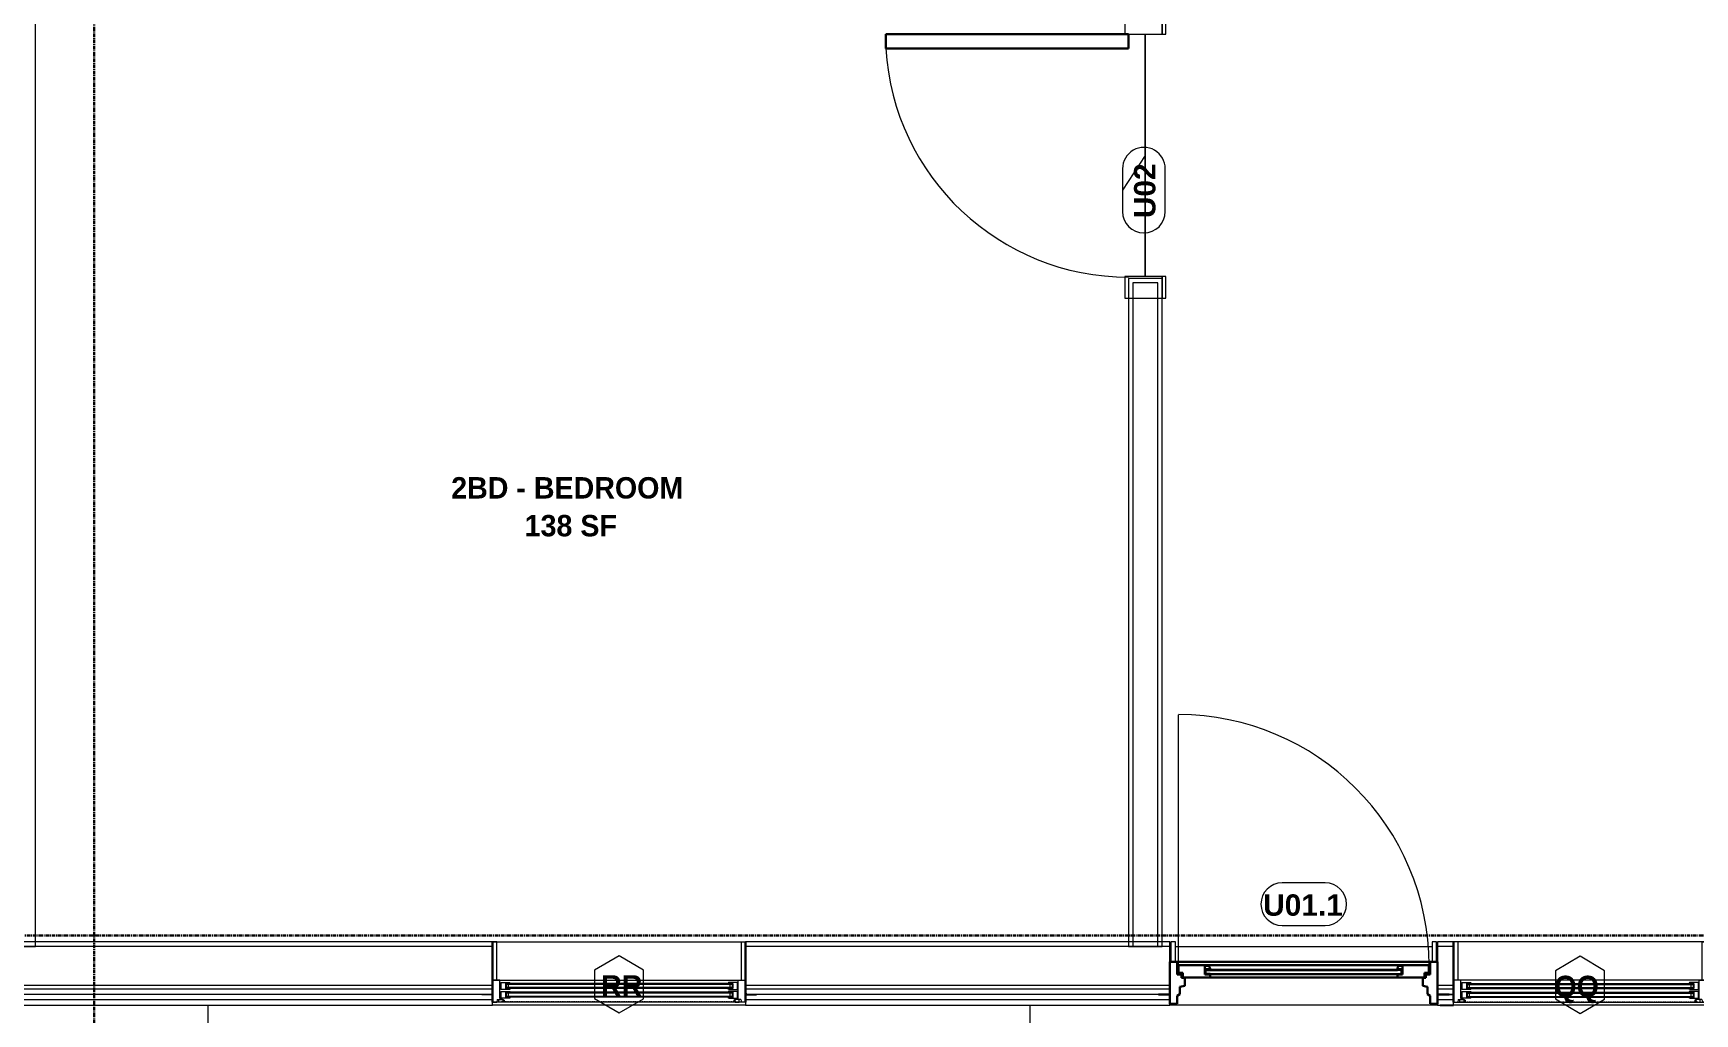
# Model space of a CAD drawing. Header units: inches. Extents: x -4058 to -1781, y 9814 to 12264.
# Drawn here: x -2508.9 to -2275.9, y 11274.8 to 11412.3 of the extents above; entities that cross this region are included whole.
import ezdxf

# ---------------------------------------------------------------- set-up
doc = ezdxf.new("R2010")
doc.units = ezdxf.units.IN
doc.header["$MEASUREMENT"] = 0
doc.linetypes.add('Dash', pattern=[0.25, 0.125, -0.125])
doc.linetypes.add('Grid Line 1_2_', pattern=[0.875, 0.5, -0.125, 0.125, -0.125])
for name, color, linetype, lineweight in [('0-1', 7, 'Continuous', 5), ('0-2', 7, 'Continuous', 9), ('A-AREA-IDEN', 2, 'Continuous', 9), ('A-DETL-GENF-HDLN-1', 7, 'Dash', 9), ('A-DETL-GENF-HDLN-2', 1, 'Continuous', 18), ('A-DOOR-1', 7, 'Continuous', 9), ('A-DOOR-2', 10, 'Continuous', 30), ('A-DOOR-3', 31, 'Continuous', 9), ('A-DOOR-4', 31, 'Continuous', 30), ('A-DOOR-FRAM-1', 7, 'Continuous', 9), ('A-DOOR-FRAM-2', 10, 'Continuous', 30), ('A-DOOR-GLAZ-1', 7, 'Continuous', 9), ('A-DOOR-IDEN', 31, 'Continuous', 9), ('A-FLOR-1', 7, 'Continuous', 9), ('A-FLOR-2', 192, 'Continuous', 9), ('A-GLAZ', 151, 'Continuous', 18), ('A-GLAZ-1', 10, 'Continuous', 30), ('A-GLAZ-2', 7, 'Continuous', 9), ('A-GLAZ-IDEN', 152, 'Continuous', 9), ('A-WALL', 113, 'Continuous', 18), ('A-WALL-1', 7, 'Continuous', 9), ('A-WALL-2', 250, 'Continuous', 18), ('A-WALL-3', 113, 'Continuous', 9), ('I-WALL-1', 7, 'Continuous', 9), ('S-GRID-1', 1, 'Grid Line 1_2_', 30)]:
    doc.layers.add(name, color=color, linetype=linetype, lineweight=lineweight)
doc.styles.add('Arial_B', font='arialbd.ttf', dxfattribs={"height": 3})
doc.styles.add('Century Gothic_B_1', font='GOTHICB.TTF', dxfattribs={"height": 3})

# ---------------------------------------------------------------- blocks, each defined once
blk = doc.blocks.new('Bayer Built Door - VISTAGRANDE FLUSH _LH_ - 37-1_2__ x 81-3_4__ - 1ST FLOOR-3294966-UNIT PLANS - 1ST FLOOR')
at = {"layer": 'A-DOOR-1'}
blk.add_line((17.56, -1.16), (17.56, -36.28), dxfattribs=at)
blk.add_arc((17.56, -1.16), 35.13, 180, 270, dxfattribs=at)
at = {"layer": 'A-DOOR-2'}
for p, q in [((-16.95, 0.56), (-16.95, -0.08)), ((-16.95, 0.56), (-13.13, 0.56)), ((-13.87, 0.16), (-13.13, 0.16)), ((-13.87, -1.16), (-13.87, 0.16)), ((-13.13, 0.25), (-13.16, 0.56)), ((13.12, 0.56), (-13.13, 0.56)), ((-13.13, 0.16), (-13.13, 0.25)), ((13.12, 0.25), (13.16, 0.56)), ((13.12, 0.16), (13.12, 0.25)), ((13.87, 0.16), (13.12, 0.16)), ((16.95, 0.56), (13.12, 0.56)), ((13.87, -1.16), (13.87, 0.16)), ((16.95, 0.56), (16.95, -0.08)), ((-16.95, -0.08), (-17.56, -0.09)), ((-17.56, -0.09), (-17.56, -1.16)), ((-17.56, -1.16), (-13.13, -1.16)), ((-13.13, -0.59), (-13.87, -0.59)), ((-13.87, -1.09), (-13.36, -1.09)), ((-13.87, -1.16), (-13.87, -1.09)), ((-13.36, -1.09), (-13.16, -0.84)), ((-13.16, -0.84), (-13.13, -0.66)), ((13.12, -1.16), (-13.13, -1.16)), ((-13.13, -0.66), (-13.13, -0.59)), ((13.12, -0.59), (13.87, -0.59)), ((13.12, -0.66), (13.12, -0.59)), ((13.16, -0.84), (13.12, -0.66)), ((17.56, -1.16), (13.12, -1.16)), ((13.36, -1.09), (13.16, -0.84)), ((13.87, -1.09), (13.36, -1.09)), ((13.87, -1.16), (13.87, -1.09)), ((16.95, -0.08), (17.56, -0.09)), ((17.56, -0.09), (17.56, -1.16))]:
    blk.add_line(p, q, dxfattribs=at)
at = {"layer": 'A-DOOR-FRAM-1'}
for p, q in [((-18, -1.63), (-18.63, -1.63)), ((-18.63, -1.63), (-18.63, -4.44)), ((-18, -4.44), (-18, -1.63)), ((18.62, -1.63), (18, -1.63)), ((18, -1.63), (18, -4.44)), ((18.62, -4.44), (18.62, -1.63)), ((-18.63, -4.44), (-18, -4.44)), ((18, -4.44), (18.62, -4.44))]:
    blk.add_line(p, q, dxfattribs=at)
at = {"layer": 'A-DOOR-FRAM-2'}
for p, q in [((-20.38, 2.94), (-18.75, 2.94)), ((-18.75, 4.25), (-18.75, -1.63)), ((-18.75, 4.25), (-17.72, 4.25)), ((-17.72, 3.13), (-17.72, 4.25)), ((-17.38, 2.89), (-17.72, 3.13)), ((-17.38, 1.89), (-17.38, 2.89)), ((17.38, 2.89), (17.72, 3.13)), ((17.38, 1.89), (17.38, 2.89)), ((17.72, 3.13), (17.72, 4.25)), ((18.75, 4.25), (17.72, 4.25)), ((18.75, 4.25), (18.75, -1.63)), ((20.37, 2.94), (18.75, 2.94)), ((-17.72, 0.16), (-17.14, 0.16)), ((-17.72, -1.63), (-17.72, 0.16)), ((-16.69, 1.73), (-17.38, 1.89)), ((-17.14, 0.16), (-17.14, 0.59)), ((-17.14, 0.59), (-16.69, 0.59)), ((-16.69, 0.59), (-16.69, 1.73)), ((16.69, 1.73), (17.38, 1.89)), ((16.69, 0.59), (16.69, 1.73)), ((17.14, 0.59), (16.69, 0.59)), ((17.14, 0.16), (17.14, 0.59)), ((17.72, 0.16), (17.14, 0.16)), ((17.72, -1.63), (17.72, 0.16)), ((-18.75, -1.63), (-18.63, -1.63)), ((-18.37, -1.63), (-18.75, -1.63)), ((-18.75, -1.63), (-17.72, -1.63)), ((-18, -1.63), (18, -1.63)), ((18.75, -1.63), (17.72, -1.63)), ((18.62, -1.63), (18.75, -1.63))]:
    blk.add_line(p, q, dxfattribs=at)
at = {"layer": 'A-DOOR-GLAZ-1'}
for p, q in [((13.12, 0.16), (-13.13, 0.16)), ((-13.13, 0), (-13.87, 0)), ((-13.87, -0.44), (-13.13, -0.44)), ((-13.66, 0), (-13.66, -0.44)), ((13.12, 0), (-13.13, 0)), ((13.12, -0.44), (-13.13, -0.44)), ((13.12, -0.59), (-13.13, -0.59)), ((13.12, 0), (13.87, 0)), ((13.87, -0.44), (13.12, -0.44)), ((13.66, 0), (13.66, -0.44))]:
    blk.add_line(p, q, dxfattribs=at)
blk = doc.blocks.new('Window-Double_Hung-Marvin-Essential - 1-WIDE _TEMP ALL_ ESDH3066-3454274-UNIT PLANS - 1ST FLOOR')
at = {"layer": 'A-DETL-GENF-HDLN-1'}
blk.add_line((16.1, 3.97), (-16.5, 3.97), dxfattribs=at)
at = {"layer": 'A-DETL-GENF-HDLN-2'}
for p, q in [((-19.25, 2.98), (-19.25, 2.94)), ((-17.75, 2.98), (-19.25, 2.98)), ((-19.25, 2.94), (-17.9, 2.94)), ((-17.9, 2.94), (-17.9, 2.83)), ((-17.9, 2.83), (-17.75, 2.83)), ((-17.75, 4.03), (-17.16, 4.03)), ((-17.75, 4.03), (-17.75, 0.94)), ((-17.08, 3.62), (-17.16, 4.03)), ((-17.08, 3.62), (-16.19, 3.62)), ((-16.85, 4), (-16.85, 3.62)), ((-16.3, 4), (-16.85, 4)), ((-16.38, 3.52), (-16.72, 3.52)), ((-16.72, 3.52), (-16.72, 0.94)), ((-15.34, 3.44), (-16.56, 3.44)), ((-16.56, 2.5), (-16.56, 3.44)), ((-16.56, 2.5), (-15.34, 2.5)), ((-16.38, 3.62), (-16.38, 3.52)), ((-16.3, 3.76), (-16.3, 4)), ((-16.18, 3.76), (-16.3, 3.76)), ((-16.19, 3.72), (-16.1, 3.72)), ((-16.19, 3.62), (-16.19, 3.72)), ((-16.18, 3.97), (-16.1, 3.97)), ((-16.18, 3.97), (-16.18, 3.76)), ((-16.1, 3.72), (-16.1, 3.97)), ((-15.94, 2.62), (-15.94, 3.34)), ((-15.94, 3.34), (-15.28, 3.34)), ((-15.28, 2.62), (-15.94, 2.62)), ((-15.84, 2.63), (-15.84, 3.32)), ((-15.54, 2.76), (-15.54, 3.2)), ((-15.34, 3.44), (-15.28, 3.38)), ((-15.34, 2.5), (-15.28, 2.56)), ((-15.28, 3.34), (-15.28, 3.38)), ((-15.28, 2.56), (-15.28, 2.62)), ((15.34, 3.44), (15.28, 3.38)), ((15.28, 3.34), (15.28, 3.38)), ((15.94, 3.34), (15.28, 3.34)), ((15.28, 2.56), (15.28, 2.62)), ((15.28, 2.62), (15.94, 2.62)), ((15.34, 2.5), (15.28, 2.56)), ((15.34, 3.44), (16.56, 3.44)), ((16.56, 2.5), (15.34, 2.5)), ((15.54, 2.76), (15.54, 3.2)), ((15.84, 2.63), (15.84, 3.32)), ((15.94, 2.62), (15.94, 3.34)), ((16.18, 3.97), (16.1, 3.97)), ((16.1, 3.72), (16.1, 3.97)), ((16.19, 3.72), (16.1, 3.72)), ((16.18, 3.97), (16.18, 3.76)), ((16.18, 3.76), (16.3, 3.76)), ((16.19, 3.62), (16.19, 3.72)), ((17.08, 3.62), (16.19, 3.62)), ((16.3, 3.76), (16.3, 4)), ((16.3, 4), (16.85, 4)), ((16.38, 3.62), (16.38, 3.52)), ((16.38, 3.52), (16.72, 3.52)), ((16.56, 2.5), (16.56, 3.44)), ((16.72, 3.52), (16.72, 0.94)), ((16.85, 4), (16.85, 3.62)), ((17.08, 3.62), (17.16, 4.03)), ((17.75, 4.03), (17.16, 4.03)), ((17.75, 4.03), (17.75, 0.94)), ((17.75, 2.98), (19.25, 2.98)), ((17.9, 2.83), (17.75, 2.83)), ((17.9, 2.94), (17.9, 2.83)), ((19.25, 2.94), (17.9, 2.94)), ((19.25, 2.98), (19.25, 2.94)), ((-16.72, 0.94), (-17.75, 0.94)), ((-17.13, 0.91), (-17.13, -4.44)), ((-15.34, 2.22), (-16.56, 2.22)), ((-16.56, 1.28), (-16.56, 2.22)), ((-16.56, 1.28), (-15.34, 1.28)), ((-15.94, 1.4), (-15.94, 2.12)), ((-15.94, 2.12), (-15.28, 2.12)), ((-15.28, 1.4), (-15.94, 1.4)), ((-15.84, 1.41), (-15.84, 2.1)), ((-15.54, 1.54), (-15.54, 1.98)), ((-15.34, 2.22), (-15.28, 2.16)), ((-15.34, 1.28), (-15.28, 1.34)), ((-15.28, 2.12), (-15.28, 2.16)), ((-15.28, 1.34), (-15.28, 1.4)), ((15.34, 2.22), (15.28, 2.16)), ((15.28, 2.12), (15.28, 2.16)), ((15.94, 2.12), (15.28, 2.12)), ((15.28, 1.34), (15.28, 1.4)), ((15.28, 1.4), (15.94, 1.4)), ((15.34, 1.28), (15.28, 1.34)), ((15.34, 2.22), (16.56, 2.22)), ((16.56, 1.28), (15.34, 1.28)), ((15.54, 1.54), (15.54, 1.98)), ((15.84, 1.41), (15.84, 2.1)), ((15.94, 1.4), (15.94, 2.12)), ((16.56, 1.28), (16.56, 2.22)), ((16.72, 0.94), (17.75, 0.94)), ((17.12, -4.44), (17.12, 0.91)), ((-17.13, -4.44), (-17.75, -4.44)), ((17.12, -4.44), (17.75, -4.44))]:
    blk.add_line(p, q, dxfattribs=at)
at = {"layer": 'A-GLAZ'}
for p, q in [((15.84, 3.32), (-15.84, 3.32)), ((15.84, 3.2), (-15.84, 3.2)), ((15.84, 2.76), (-15.84, 2.76)), ((15.84, 2.63), (-15.84, 2.63)), ((15.84, 2.1), (-15.84, 2.1)), ((15.84, 1.98), (-15.84, 1.98)), ((15.84, 1.54), (-15.84, 1.54)), ((15.84, 1.41), (-15.84, 1.41))]:
    blk.add_line(p, q, dxfattribs=at)
at = {"layer": 'A-GLAZ-1'}
for p, q in [((-17.75, 4.03), (-17.75, 0.94)), ((17.75, 0.94), (17.75, 4.03)), ((-17.75, 0.91), (-17.75, -4.44)), ((17.75, -4.44), (17.75, 0.91))]:
    blk.add_line(p, q, dxfattribs=at)
at = {"layer": 'A-GLAZ-2'}
for p, q in [((17.75, 4.03), (-17.75, 4.03)), ((19.62, 4.5), (17.75, 4.5)), ((17.75, 4.5), (17.75, 4.44)), ((17.75, 4.44), (19.62, 4.44)), ((19.62, 4.44), (19.62, 4.5)), ((-17.75, 0.94), (17.75, 0.94)), ((-17.75, -4.44), (17.75, -4.44))]:
    blk.add_line(p, q, dxfattribs=at)
blk = doc.blocks.new('Window-Double_Hung-Marvin-Essential - 1-WIDE _TEMP LOWER_ ESDH3066-3454273-UNIT PLANS - 1ST FLOOR')
at = {"layer": 'A-DETL-GENF-HDLN-1'}
blk.add_line((16.1, -3.97), (-16.5, -3.97), dxfattribs=at)
at = {"layer": 'A-DETL-GENF-HDLN-2'}
for p, q in [((-17.13, 4.44), (-17.75, 4.44)), ((-17.13, -0.91), (-17.13, 4.44)), ((17.12, 4.44), (17.75, 4.44)), ((17.12, 4.44), (17.12, -0.91)), ((-16.72, -0.94), (-17.75, -0.94)), ((-17.75, -4.03), (-17.75, -0.94)), ((-16.72, -3.52), (-16.72, -0.94)), ((-16.56, -1.28), (-15.34, -1.28)), ((-16.56, -1.28), (-16.56, -2.22)), ((-15.34, -2.22), (-16.56, -2.22)), ((-15.28, -1.4), (-15.94, -1.4)), ((-15.94, -1.4), (-15.94, -2.12)), ((-15.94, -2.12), (-15.28, -2.12)), ((-15.84, -1.41), (-15.84, -2.1)), ((-15.54, -1.54), (-15.54, -1.98)), ((-15.34, -1.28), (-15.28, -1.34)), ((-15.34, -2.22), (-15.28, -2.16)), ((-15.28, -1.34), (-15.28, -1.4)), ((-15.28, -2.12), (-15.28, -2.16)), ((15.34, -1.28), (15.28, -1.34)), ((15.28, -1.34), (15.28, -1.4)), ((15.28, -1.4), (15.94, -1.4)), ((15.28, -2.12), (15.28, -2.16)), ((15.94, -2.12), (15.28, -2.12)), ((15.34, -2.22), (15.28, -2.16)), ((16.56, -1.28), (15.34, -1.28)), ((15.34, -2.22), (16.56, -2.22)), ((15.54, -1.54), (15.54, -1.98)), ((15.84, -1.41), (15.84, -2.1)), ((15.94, -1.4), (15.94, -2.12)), ((16.56, -1.28), (16.56, -2.22)), ((16.72, -3.52), (16.72, -0.94)), ((16.72, -0.94), (17.75, -0.94)), ((17.75, -4.03), (17.75, -0.94)), ((-19.25, -2.98), (-19.25, -2.94)), ((-19.25, -2.94), (-17.9, -2.94)), ((-17.75, -2.98), (-19.25, -2.98)), ((-17.9, -2.94), (-17.9, -2.83)), ((-17.9, -2.83), (-17.75, -2.83)), ((-17.75, -4.03), (-17.16, -4.03)), ((-17.08, -3.62), (-17.16, -4.03)), ((-17.08, -3.62), (-16.19, -3.62)), ((-16.85, -4), (-16.85, -3.62)), ((-16.3, -4), (-16.85, -4)), ((-16.38, -3.52), (-16.72, -3.52)), ((-16.56, -2.5), (-15.34, -2.5)), ((-16.56, -2.5), (-16.56, -3.44)), ((-15.34, -3.44), (-16.56, -3.44)), ((-16.38, -3.62), (-16.38, -3.52)), ((-16.18, -3.76), (-16.3, -3.76)), ((-16.3, -3.76), (-16.3, -4)), ((-16.19, -3.62), (-16.19, -3.72)), ((-16.19, -3.72), (-16.1, -3.72)), ((-16.18, -3.97), (-16.18, -3.76)), ((-16.18, -3.97), (-16.1, -3.97)), ((-16.1, -3.72), (-16.1, -3.97)), ((-15.28, -2.62), (-15.94, -2.62)), ((-15.94, -2.62), (-15.94, -3.34)), ((-15.94, -3.34), (-15.28, -3.34)), ((-15.84, -2.63), (-15.84, -3.32)), ((-15.54, -2.76), (-15.54, -3.2)), ((-15.34, -2.5), (-15.28, -2.56)), ((-15.34, -3.44), (-15.28, -3.38)), ((-15.28, -2.56), (-15.28, -2.62)), ((-15.28, -3.34), (-15.28, -3.38)), ((15.34, -2.5), (15.28, -2.56)), ((15.28, -2.56), (15.28, -2.62)), ((15.28, -2.62), (15.94, -2.62)), ((15.28, -3.34), (15.28, -3.38)), ((15.94, -3.34), (15.28, -3.34)), ((15.34, -3.44), (15.28, -3.38)), ((16.56, -2.5), (15.34, -2.5)), ((15.34, -3.44), (16.56, -3.44)), ((15.54, -2.76), (15.54, -3.2)), ((15.84, -2.63), (15.84, -3.32)), ((15.94, -2.62), (15.94, -3.34)), ((16.19, -3.72), (16.1, -3.72)), ((16.1, -3.72), (16.1, -3.97)), ((16.18, -3.97), (16.1, -3.97)), ((16.18, -3.97), (16.18, -3.76)), ((16.18, -3.76), (16.3, -3.76)), ((17.08, -3.62), (16.19, -3.62)), ((16.19, -3.62), (16.19, -3.72)), ((16.3, -3.76), (16.3, -4)), ((16.3, -4), (16.85, -4)), ((16.38, -3.62), (16.38, -3.52)), ((16.38, -3.52), (16.72, -3.52)), ((16.56, -2.5), (16.56, -3.44)), ((16.85, -4), (16.85, -3.62)), ((17.08, -3.62), (17.16, -4.03)), ((17.75, -4.03), (17.16, -4.03)), ((17.9, -2.83), (17.75, -2.83)), ((17.75, -2.98), (19.25, -2.98)), ((17.9, -2.94), (17.9, -2.83)), ((19.25, -2.94), (17.9, -2.94)), ((19.25, -2.98), (19.25, -2.94))]:
    blk.add_line(p, q, dxfattribs=at)
at = {"layer": 'A-GLAZ'}
for p, q in [((15.84, -1.41), (-15.84, -1.41)), ((15.84, -1.54), (-15.84, -1.54)), ((15.84, -1.98), (-15.84, -1.98)), ((15.84, -2.1), (-15.84, -2.1)), ((15.84, -2.63), (-15.84, -2.63)), ((15.84, -2.76), (-15.84, -2.76)), ((15.84, -3.2), (-15.84, -3.2)), ((15.84, -3.32), (-15.84, -3.32))]:
    blk.add_line(p, q, dxfattribs=at)
at = {"layer": 'A-GLAZ-1'}
for p, q in [((-17.75, -0.91), (-17.75, 4.44)), ((17.75, 4.44), (17.75, -0.91)), ((-17.75, -4.03), (-17.75, -0.94)), ((17.75, -0.94), (17.75, -4.03))]:
    blk.add_line(p, q, dxfattribs=at)
at = {"layer": 'A-GLAZ-2'}
for p, q in [((-17.75, 4.44), (17.75, 4.44)), ((-17.75, -0.94), (17.75, -0.94)), ((17.75, -4.03), (-17.75, -4.03))]:
    blk.add_line(p, q, dxfattribs=at)
blk = doc.blocks.new('CTR - 1st Phase - Shell_rvt-1-UNIT PLANS - 1ST FLOOR')
at = {"layer": 'A-FLOR-1'}
for p, q in [((-2484.32, 11164.59), (-2484.32, 11276.04)), ((-2369.12, 11276.04), (-2369.12, 11241.39)), ((-2311.97, 11276.04), (-2349.47, 11276.04))]:
    blk.add_line(p, q, dxfattribs=at)
at = {"layer": 'A-WALL-1'}
for p, q in [((-2444.47, 11284.91), (-2542.37, 11284.91)), ((-2349.47, 11284.91), (-2408.97, 11284.91)), ((-2349.47, 11276.04), (-2349.47, 11284.91)), ((-2309.72, 11284.91), (-2311.97, 11284.91)), ((-2311.97, 11284.91), (-2311.97, 11276.04)), ((-2444.47, 11279.54), (-2444.47, 11279.57)), ((-2408.97, 11279.57), (-2408.97, 11279.54)), ((-2309.72, 11279.54), (-2309.72, 11279.57)), ((-2444.47, 11276.04), (-2444.47, 11276.45)), ((-2408.97, 11276.45), (-2408.97, 11276.04)), ((-2309.72, 11276.04), (-2309.72, 11276.45)), ((-2542.37, 11276.04), (-2444.47, 11276.04)), ((-2408.97, 11276.04), (-2444.47, 11276.04)), ((-2408.97, 11276.04), (-2349.47, 11276.04)), ((-2311.97, 11276.04), (-2311.6, 11276.04)), ((-2274.22, 11276.04), (-2309.72, 11276.04))]:
    blk.add_line(p, q, dxfattribs=at)
at = {"layer": 'A-WALL-2'}
for p, q in [((-2444.47, 11284.29), (-2542.37, 11284.29)), ((-2349.47, 11284.29), (-2408.97, 11284.29)), ((-2309.72, 11284.29), (-2311.97, 11284.29)), ((-2444.47, 11278.79), (-2542.37, 11278.79)), ((-2349.47, 11278.79), (-2408.97, 11278.79)), ((-2309.72, 11278.79), (-2311.97, 11278.79)), ((-2444.47, 11278.29), (-2542.37, 11278.29)), ((-2444.47, 11277.54), (-2542.37, 11277.54)), ((-2444.47, 11276.79), (-2542.37, 11276.79)), ((-2349.47, 11278.29), (-2408.97, 11278.29)), ((-2349.47, 11277.54), (-2408.97, 11277.54)), ((-2349.47, 11276.79), (-2408.97, 11276.79)), ((-2309.72, 11278.29), (-2311.97, 11278.29)), ((-2309.72, 11277.54), (-2311.97, 11277.54)), ((-2309.72, 11276.79), (-2311.97, 11276.79))]:
    blk.add_line(p, q, dxfattribs=at)
at = {"layer": '0-2', "rotation": 180}
for name, p in [('Bayer Built Door - VISTAGRANDE FLUSH _LH_ - 37-1_2__ x 81-3_4__ - 1ST FLOOR-3294966-UNIT PLANS - 1ST FLOOR', (-2330.72, 11280.48)), ('Window-Double_Hung-Marvin-Essential - 1-WIDE _TEMP ALL_ ESDH3066-3454274-UNIT PLANS - 1ST FLOOR', (-2291.97, 11280.48))]:
    blk.add_blockref(name, p, dxfattribs=at)
at = {"layer": '0-2'}
blk.add_blockref('Window-Double_Hung-Marvin-Essential - 1-WIDE _TEMP LOWER_ ESDH3066-3454273-UNIT PLANS - 1ST FLOOR', (-2426.72, 11280.48), dxfattribs=at)
blk = doc.blocks.new('CTR - 1st Phase - Common Walls_rvt-1-UNIT PLANS - 1ST FLOOR')
at = {"layer": 'I-WALL-1'}
for p, q in [((-2508.56, 11284.29), (-2508.56, 11419.93)), ((-2517.69, 11284.29), (-2508.56, 11284.29))]:
    blk.add_line(p, q, dxfattribs=at)
blk = doc.blocks.new('CTR - 1st Phase - Structure_rvt-1-UNIT PLANS - 1ST FLOOR')
at = {"layer": 'S-GRID-1'}
for p, q in [((-2500.32, 9814.03), (-2500.32, 12247.5)), ((-1781.27, 11285.79), (-4041.78, 11285.79))]:
    blk.add_line(p, q, dxfattribs=at)
blk = doc.blocks.new('SWING - SINGLE - FLUSH - SWING - FLUSH - 2-10 x 6-8 - PRIVACY-4346067-UNIT PLANS - 1ST FLOOR')
at = {"layer": 'A-DOOR-3'}
for p, q in [((-17, 2.87), (-20, 2.87)), ((-20, 2.87), (-20, -2.38)), ((-17, -2.38), (-17, 2.87)), ((20, 2.87), (17, 2.87)), ((17, 2.87), (17, -2.38)), ((20, -2.38), (20, 2.87)), ((-20, -2.38), (-17, -2.38)), ((-17, -2.38), (-20, -2.38)), ((-20, -2.38), (-20, -2.88)), ((-20, -2.88), (-17, -2.88)), ((-17, -2.88), (-17, -2.38)), ((17, -2.38), (20, -2.38)), ((20, -2.38), (17, -2.38)), ((17, -2.38), (17, -2.88)), ((17, -2.88), (20, -2.88)), ((20, -2.88), (20, -2.38))]:
    blk.add_line(p, q, dxfattribs=at)
blk.add_arc((17, 2.37), 34.07, 93.3657, 180, dxfattribs=at)
at = {"layer": 'A-DOOR-4'}
for p, q in [((15, 2.37), (15, 36.38)), ((17, 36.38), (15, 36.38)), ((17, 2.37), (17, 36.38)), ((17, 2.37), (15, 2.37))]:
    blk.add_line(p, q, dxfattribs=at)
blk = doc.blocks.new('Door Tag - Type Mark-2601225-UNIT PLANS - 1ST FLOOR')
at = {"layer": 'A-DOOR-IDEN'}
for p, q in [((0.09375, 0.09375), (-0.09375, 0.09375)), ((-0.09375, -0.09375), (0.09375, -0.09375))]:
    blk.add_line(p, q, dxfattribs=at)
for centre, start, end in [((-0.09375, 0), 90, 270), ((0.09375, 0), 270, 90)]:
    blk.add_arc(centre, 0.09375, start, end, dxfattribs=at)
blk = doc.blocks.new('Window Tag - ONE-4156801-UNIT PLANS - 1ST FLOOR')
at = {"layer": 'A-GLAZ-IDEN'}
for p, q in [((0, 0.125), (-0.1071, 0.0619)), ((0.107, 0.062), (0, 0.125)), ((-0.1071, 0.0619), (-0.1071, -0.0619)), ((0.107, -0.0624), (0.107, 0.062)), ((-0.1071, -0.0619), (0, -0.125)), ((0, -0.125), (0.107, -0.0624))]:
    blk.add_line(p, q, dxfattribs=at)

msp = doc.modelspace()

# ---------------------------------------------------------------- block references
at = {"layer": '0-1'}
msp.add_blockref('CTR - 1st Phase - Shell_rvt-1-UNIT PLANS - 1ST FLOOR', (0, 0), dxfattribs=at)

# ---------------------------------------------------------------- next in the draw order: linework, layer by layer
at = {"layer": 'A-DOOR-IDEN'}
msp.add_line((-2352.94, 11395.18), (-2356.13, 11390.3), dxfattribs=at)
at = {"layer": 'A-FLOR-2'}
for p, q in [((-2352.94, 11412.18), (-2352.94, 11378.18)), ((-2352.94, 11378.18), (-2352.94, 11412.18)), ((-2349.47, 11284.29), (-2349.35, 11284.29)), ((-2348.72, 11284.29), (-2312.72, 11284.29)), ((-2312.1, 11284.29), (-2311.97, 11284.29))]:
    msp.add_line(p, q, dxfattribs=at)
at = {"layer": 'A-WALL'}
for p, q in [((-2354.69, 11377.3), (-2354.69, 11284.29)), ((-2351.19, 11377.3), (-2354.69, 11377.3)), ((-2351.19, 11284.29), (-2351.19, 11377.3))]:
    msp.add_line(p, q, dxfattribs=at)
at = {"layer": 'A-WALL-3'}
for p, q in [((-2350.56, 11377.93), (-2355.31, 11377.93)), ((-2355.31, 11377.93), (-2355.31, 11284.29)), ((-2350.56, 11284.29), (-2350.56, 11377.93)), ((-2355.31, 11284.29), (-2350.56, 11284.29))]:
    msp.add_line(p, q, dxfattribs=at)

# ---------------------------------------------------------------- next in the draw order: block references
at = {"layer": '0-1'}
for name in ['CTR - 1st Phase - Structure_rvt-1-UNIT PLANS - 1ST FLOOR', 'CTR - 1st Phase - Common Walls_rvt-1-UNIT PLANS - 1ST FLOOR']:
    msp.add_blockref(name, (0, 0), dxfattribs=at)
at = {"layer": 'A-DOOR-3', "rotation": 90.00000000000514}
msp.add_blockref('SWING - SINGLE - FLUSH - SWING - FLUSH - 2-10 x 6-8 - PRIVACY-4346067-UNIT PLANS - 1ST FLOOR', (-2352.94, 11395.18), dxfattribs=at)
at = {"layer": 'A-DOOR-IDEN', "xscale": 31.99999999999999, "yscale": 31.99999999999999, "zscale": 31.99999999999999, "rotation": 89.99999999999955}
msp.add_blockref('Door Tag - Type Mark-2601225-UNIT PLANS - 1ST FLOOR', (-2353.13, 11390.3), dxfattribs=at)
at = {"layer": 'A-DOOR-IDEN', "xscale": 31.99999999999999, "yscale": 31.99999999999999, "zscale": 31.99999999999999}
msp.add_blockref('Door Tag - Type Mark-2601225-UNIT PLANS - 1ST FLOOR', (-2330.72, 11290.2), dxfattribs=at)
at = {"layer": 'A-GLAZ-IDEN', "xscale": 31.99999999999999, "yscale": 31.99999999999999, "zscale": 31.99999999999999}
for p in [(-2426.72, 11278.95), (-2291.97, 11278.89)]:
    msp.add_blockref('Window Tag - ONE-4156801-UNIT PLANS - 1ST FLOOR', p, dxfattribs=at)

# ---------------------------------------------------------------- next in the draw order: texts
at = {"layer": 'A-AREA-IDEN', "char_height": 3, "attachment_point": 1, "style": 'Century Gothic_B_1'}
for s, insert, width in [('2BD - BEDROOM', (-2450.26, 11350.07), 40.299), ('138 SF', (-2439.96, 11344.77), 15.352)]:
    msp.add_mtext(s, dxfattribs=dict(at, insert=insert, width=width))
at = {"layer": 'A-DOOR-IDEN', "insert": (-2354.51, 11386.37), "char_height": 3, "width": 9.393, "attachment_point": 1, "rotation": 90, "style": 'Arial_B'}
msp.add_mtext('U02', dxfattribs=at)
at = {"layer": 'A-DOOR-IDEN', "insert": (-2336.41, 11291.58), "char_height": 3, "width": 13.635, "attachment_point": 1, "style": 'Arial_B'}
msp.add_mtext('U01.1', dxfattribs=at)
at = {"layer": 'A-GLAZ-IDEN', "char_height": 3, "attachment_point": 1, "style": 'Century Gothic_B_1'}
for s, insert, width in [('RR', (-2429.24, 11280.23), 6.06), ('QQ', (-2295.57, 11280.17), 8.686)]:
    msp.add_mtext(s, dxfattribs=dict(at, insert=insert, width=width))

doc.saveas('drawing.dxf')
